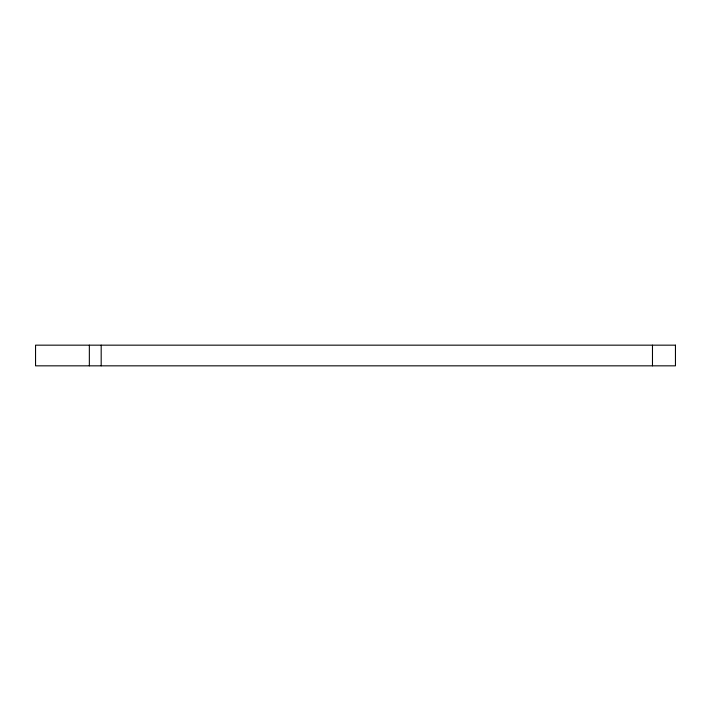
<?xml version="1.0" encoding="UTF-8"?>
<svg xmlns="http://www.w3.org/2000/svg" width="711" height="711" viewBox="0 0 711 711"><rect width="100%" height="100%" fill="white"/><g stroke="black" fill="none" stroke-linecap="round" stroke-linejoin="round"><path stroke-width="1.07" d="M652.476 345.164L652.476 365.836M101.184 345.164L101.184 365.836M89.346 345.164L89.346 365.836M675.45 345.164L35.55 345.164L35.55 365.836L675.45 365.836L675.45 345.164"/></g></svg>
